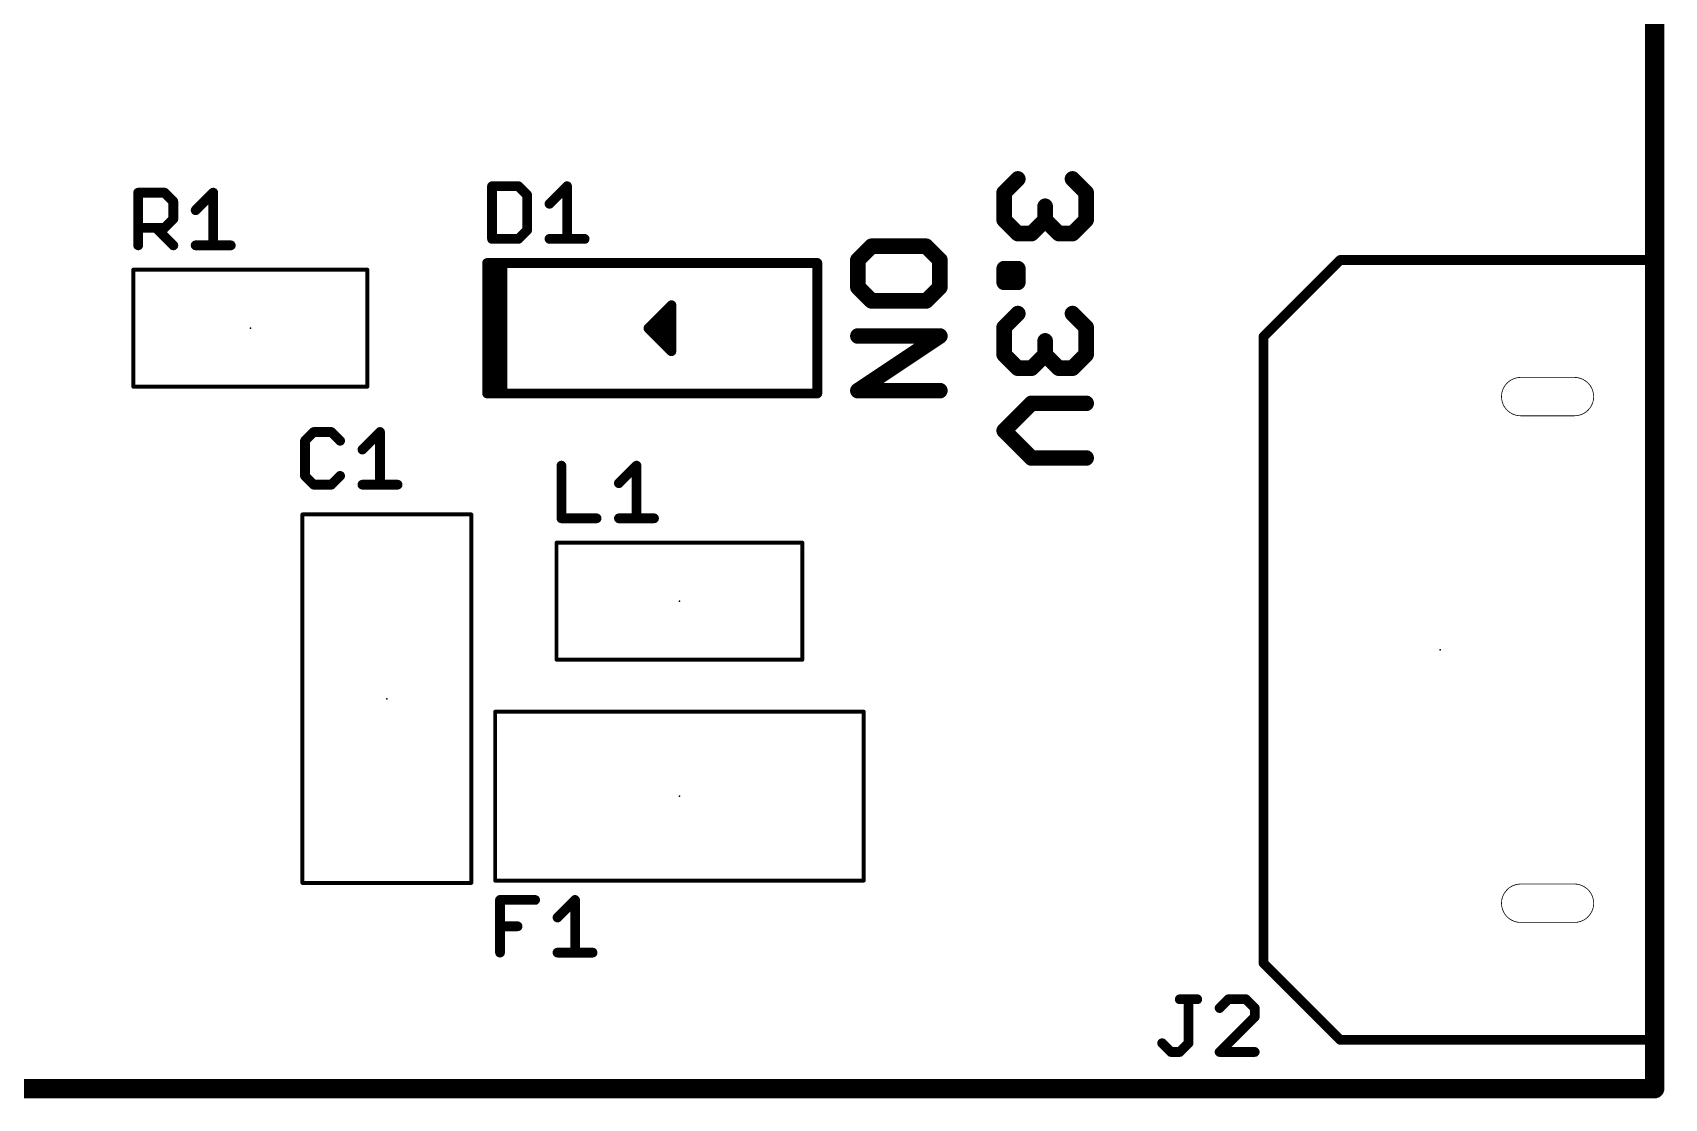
# Model space of a CAD drawing. Extents: x -0.1 to 39.8, y -0.1 to 33.9.
# Drawn here: x 18.5 to 39.75, y -0.13 to 13.76 of the extents above; entities that cross this region are included whole.
import ezdxf

# ---------------------------------------------------------------- set-up
doc = ezdxf.new("R2010")
doc.units = 0
for name, color, linetype in [('20', 7, 'CONTINUOUS'), ('21', 253, 'CONTINUOUS'), ('23', 7, 'CONTINUOUS'), ('25', 253, 'CONTINUOUS')]:
    doc.layers.add(name, color=color, linetype=linetype)

msp = doc.modelspace()

# ---------------------------------------------------------------- linework, layer by layer
at = {"layer": '20'}
for points, const_width in [([(39.624, 33.782), (39.624, 0)], 0.254), ([(38.58, 9.265), (37.88, 9.265)], 0.01), ([(37.88, 8.765), (38.58, 8.765)], 0.01), ([(38.58, 2.665), (37.88, 2.665)], 0.01), ([(37.88, 2.165), (38.58, 2.165)], 0.01), ([(39.624, 0), (0, 0)], 0.254)]:
    msp.add_lwpolyline(points, dxfattribs=dict(at, const_width=const_width))
for points, const_width in [([(37.88, 9.265, 0.4142), (37.63, 9.015)], 0.01), ([(37.88, 9.2675, 1), (37.88, 9.2625)], 0.005), ([(37.88, 9.2625, 1), (37.88, 9.2675)], 0.005), ([(38.83, 9.015, 0.4142), (38.58, 9.265)], 0.01), ([(38.58, 9.2675, 1), (38.58, 9.2625)], 0.005), ([(38.58, 9.2625, 1), (38.58, 9.2675)], 0.005), ([(37.63, 9.015, 0.4142), (37.88, 8.765)], 0.01), ([(37.6325, 9.015, 1), (37.6275, 9.015)], 0.005), ([(37.6275, 9.015, 1), (37.6325, 9.015)], 0.005), ([(38.58, 8.765, 0.4142), (38.83, 9.015)], 0.01), ([(38.8325, 9.015, 1), (38.8275, 9.015)], 0.005), ([(38.8275, 9.015, 1), (38.8325, 9.015)], 0.005), ([(37.88, 8.7675, 1), (37.88, 8.7625)], 0.005), ([(37.88, 8.7625, 1), (37.88, 8.7675)], 0.005), ([(38.58, 8.7675, 1), (38.58, 8.7625)], 0.005), ([(38.58, 8.7625, 1), (38.58, 8.7675)], 0.005), ([(37.88, 2.665, 0.4142), (37.63, 2.415)], 0.01), ([(37.88, 2.6675, 1), (37.88, 2.6625)], 0.005), ([(37.88, 2.6625, 1), (37.88, 2.6675)], 0.005), ([(38.83, 2.415, 0.4142), (38.58, 2.665)], 0.01), ([(38.58, 2.6675, 1), (38.58, 2.6625)], 0.005), ([(38.58, 2.6625, 1), (38.58, 2.6675)], 0.005), ([(37.63, 2.415, 0.4142), (37.88, 2.165)], 0.01), ([(37.6325, 2.415, 1), (37.6275, 2.415)], 0.005), ([(37.6275, 2.415, 1), (37.6325, 2.415)], 0.005), ([(38.58, 2.165, 0.4142), (38.83, 2.415)], 0.01), ([(38.8325, 2.415, 1), (38.8275, 2.415)], 0.005), ([(38.8275, 2.415, 1), (38.8325, 2.415)], 0.005), ([(37.88, 2.1675, 1), (37.88, 2.1625)], 0.005), ([(37.88, 2.1625, 1), (37.88, 2.1675)], 0.005), ([(38.58, 2.1675, 1), (38.58, 2.1625)], 0.005), ([(38.58, 2.1625, 1), (38.58, 2.1675)], 0.005), ([(39.5605, 0, 1), (39.6875, 0)], 0.127), ([(39.624, -0.0635, 1), (39.624, 0.0635)], 0.127)]:
    msp.add_lwpolyline(points, format="xyb", dxfattribs=dict(at, const_width=const_width))
at = {"layer": '21'}
for points, const_width in [([(31.1531, 11.6729), (31.3311, 11.8508)], 0.2032), ([(32.0429, 11.8508), (32.2208, 11.6729)], 0.2032), ([(31.1531, 11.317), (31.1531, 11.6729)], 0.2032), ([(32.2208, 11.6729), (32.2208, 11.317)], 0.2032), ([(31.687, 11.317), (31.687, 11.4949)], 0.2032), ([(31.3311, 11.139), (31.1531, 11.317)], 0.2032), ([(31.687, 11.317), (31.509, 11.139)], 0.2032), ([(31.8649, 11.139), (31.687, 11.317)], 0.2032), ([(32.2208, 11.317), (32.0429, 11.139)], 0.2032), ([(29.4261, 10.9738), (29.2481, 10.7958)], 0.2032), ([(30.1379, 10.9738), (29.4261, 10.9738)], 0.2032), ([(30.3158, 10.7958), (30.1379, 10.9738)], 0.2032), ([(31.509, 11.139), (31.3311, 11.139)], 0.2032), ([(32.0429, 11.139), (31.8649, 11.139)], 0.2032), ([(29.2481, 10.7958), (29.2481, 10.4399)], 0.2032), ([(30.3158, 10.4399), (30.3158, 10.7958)], 0.2032), ([(34.53, 9.795), (35.53, 10.795)], 0.127), ([(35.53, 10.795), (39.685, 10.795)], 0.127), ([(39.685, 0.635), (39.685, 10.795)], 0.127), ([(19.812, 9.144), (19.812, 10.668)], 0.0508), ([(19.812, 10.668), (22.86, 10.668)], 0.0508), ([(22.86, 10.668), (22.86, 9.144)], 0.0508), ([(24.62, 10.756), (24.42, 10.756)], 0.127), ([(24.42, 10.756), (24.42, 9.056)], 0.127), ([(24.42, 10.668), (24.62, 10.668)], 0.127), ([(24.62, 9.056), (24.62, 10.756)], 0.127), ([(24.62, 10.756), (24.62, 9.056)], 0.127), ([(28.72, 10.756), (24.62, 10.756)], 0.127), ([(28.72, 9.056), (28.72, 10.756)], 0.127), ([(31.1531, 10.6814), (31.3311, 10.6814)], 0.2032), ([(31.1531, 10.5035), (31.1531, 10.6814)], 0.2032), ([(31.3311, 10.6814), (31.3311, 10.5035)], 0.2032), ([(24.42, 10.541), (24.62, 10.541)], 0.127), ([(24.42, 10.414), (24.62, 10.414)], 0.127), ([(29.2481, 10.4399), (29.4261, 10.262)], 0.2032), ([(30.1379, 10.262), (30.3158, 10.4399)], 0.2032), ([(31.3311, 10.5035), (31.1531, 10.5035)], 0.2032), ([(24.42, 10.287), (24.62, 10.287)], 0.127), ([(24.42, 10.16), (24.62, 10.16)], 0.127), ([(26.52, 9.906), (26.82, 10.206)], 0.127), ([(26.774, 10.16), (26.82, 10.16)], 0.127), ([(26.82, 10.206), (26.82, 9.606)], 0.127), ([(29.4261, 10.262), (30.1379, 10.262)], 0.2032), ([(24.42, 10.033), (24.62, 10.033)], 0.127), ([(26.647, 10.033), (26.82, 10.033)], 0.127), ([(31.1531, 9.9188), (31.3311, 10.0968)], 0.2032), ([(31.1531, 9.5629), (31.1531, 9.9188)], 0.2032), ([(32.0429, 10.0968), (32.2208, 9.9188)], 0.2032), ([(32.2208, 9.9188), (32.2208, 9.5629)], 0.2032), ([(24.42, 9.906), (24.62, 9.906)], 0.127), ([(24.42, 9.779), (24.62, 9.779)], 0.127), ([(26.82, 9.606), (26.52, 9.906)], 0.127), ([(26.52, 9.906), (26.82, 9.906)], 0.127), ([(26.647, 9.779), (26.82, 9.779)], 0.127), ([(29.2481, 9.8044), (30.3158, 9.8044)], 0.2032), ([(30.3158, 9.8044), (29.2481, 9.0926)], 0.2032), ([(31.687, 9.5629), (31.687, 9.7409)], 0.2032), ([(34.53, 1.635), (34.53, 9.795)], 0.127), ([(24.42, 9.652), (24.62, 9.652)], 0.127), ([(24.42, 9.525), (24.62, 9.525)], 0.127), ([(26.774, 9.652), (26.82, 9.652)], 0.127), ([(31.3311, 9.3849), (31.1531, 9.5629)], 0.2032), ([(31.687, 9.5629), (31.509, 9.3849)], 0.2032), ([(31.8649, 9.3849), (31.687, 9.5629)], 0.2032), ([(32.2208, 9.5629), (32.0429, 9.3849)], 0.2032), ([(24.42, 9.398), (24.62, 9.398)], 0.127), ([(31.509, 9.3849), (31.3311, 9.3849)], 0.2032), ([(32.0429, 9.3849), (31.8649, 9.3849)], 0.2032), ([(22.86, 9.144), (19.812, 9.144)], 0.0508), ([(24.42, 9.271), (24.62, 9.271)], 0.127), ([(24.42, 9.144), (24.62, 9.144)], 0.127), ([(29.2481, 9.0926), (30.3158, 9.0926)], 0.2032), ([(24.42, 9.056), (24.62, 9.056)], 0.127), ([(24.62, 9.056), (28.72, 9.056)], 0.127), ([(31.509, 8.9274), (31.1531, 8.5715)], 0.2032), ([(32.2208, 8.9274), (31.509, 8.9274)], 0.2032), ([(31.1531, 8.5715), (31.509, 8.2156)], 0.2032), ([(31.509, 8.2156), (32.2208, 8.2156)], 0.2032), ([(22.014, 2.68), (22.014, 7.48)], 0.0508), ([(22.014, 7.48), (24.214, 7.48)], 0.0508), ([(24.214, 7.48), (24.214, 2.68)], 0.0508), ([(25.3238, 5.588), (25.3238, 7.112)], 0.0508), ([(25.3238, 7.112), (28.5242, 7.112)], 0.0508), ([(28.5242, 7.112), (28.5242, 5.588)], 0.0508), ([(28.5242, 5.588), (25.3238, 5.588)], 0.0508), ([(24.524, 4.91), (29.324, 4.91)], 0.0508), ([(24.524, 2.71), (24.524, 4.91)], 0.0508), ([(29.324, 4.91), (29.324, 2.71)], 0.0508), ([(24.214, 2.68), (22.014, 2.68)], 0.0508), ([(29.324, 2.71), (24.524, 2.71)], 0.0508), ([(35.53, 0.635), (34.53, 1.635)], 0.127), ([(39.685, 0.635), (35.53, 0.635)], 0.127)]:
    msp.add_lwpolyline(points, dxfattribs=dict(at, const_width=const_width))
for points, const_width in [([(31.367, 11.8149, 1), (31.2951, 11.8868)], 0.1016), ([(32.0788, 11.8868, 1), (32.0069, 11.8149)], 0.1016), ([(31.2039, 11.6729, 1), (31.1023, 11.6729)], 0.1016), ([(31.1172, 11.7088, 1), (31.189, 11.637)], 0.1016), ([(32.2716, 11.6729, 1), (32.17, 11.6729)], 0.1016), ([(32.1849, 11.637, 1), (32.2567, 11.7088)], 0.1016), ([(31.7378, 11.4949, 1), (31.6362, 11.4949)], 0.1016), ([(31.189, 11.3529, 1), (31.1172, 11.2811)], 0.1016), ([(31.1023, 11.317, 1), (31.2039, 11.317)], 0.1016), ([(31.7229, 11.3529, 1), (31.651, 11.2811)], 0.1016), ([(31.6362, 11.317, 1), (31.7378, 11.317)], 0.1016), ([(31.7229, 11.2811, 1), (31.651, 11.3529)], 0.1016), ([(32.17, 11.317, 1), (32.2716, 11.317)], 0.1016), ([(32.2567, 11.2811, 1), (32.1849, 11.3529)], 0.1016), ([(29.4261, 11.0246, 1), (29.4261, 10.923)], 0.1016), ([(29.462, 10.9379, 1), (29.3901, 11.0097)], 0.1016), ([(30.1738, 11.0097, 1), (30.1019, 10.9379)], 0.1016), ([(30.1379, 10.923, 1), (30.1379, 11.0246)], 0.1016), ([(31.3311, 11.1898, 1), (31.3311, 11.0882)], 0.1016), ([(31.2951, 11.1031, 1), (31.367, 11.175)], 0.1016), ([(31.4731, 11.175, 1), (31.5449, 11.1031)], 0.1016), ([(31.509, 11.0882, 1), (31.509, 11.1898)], 0.1016), ([(31.8649, 11.1898, 1), (31.8649, 11.0882)], 0.1016), ([(31.829, 11.1031, 1), (31.9008, 11.175)], 0.1016), ([(32.0069, 11.175, 1), (32.0788, 11.1031)], 0.1016), ([(32.0429, 11.0882, 1), (32.0429, 11.1898)], 0.1016), ([(29.2989, 10.7958, 1), (29.1973, 10.7958)], 0.1016), ([(29.2122, 10.8318, 1), (29.284, 10.7599)], 0.1016), ([(30.3666, 10.7958, 1), (30.265, 10.7958)], 0.1016), ([(30.2799, 10.7599, 1), (30.3517, 10.8318)], 0.1016), ([(35.53, 10.8268, 1), (35.53, 10.7632)], 0.0635), ([(35.5525, 10.7725, 1), (35.5075, 10.8175)], 0.0635), ([(39.7168, 10.795, 1), (39.6532, 10.795)], 0.0635), ([(39.685, 10.7632, 1), (39.685, 10.8268)], 0.0635), ([(19.8247, 10.668, 1), (19.7993, 10.668)], 0.0254), ([(19.812, 10.6807, 1), (19.812, 10.6553)], 0.0254), ([(22.8727, 10.668, 1), (22.8473, 10.668)], 0.0254), ([(22.86, 10.6553, 1), (22.86, 10.6807)], 0.0254), ([(24.42, 10.7878, 1), (24.42, 10.7242)], 0.0635), ([(24.42, 10.6998, 1), (24.42, 10.6363)], 0.0635), ([(24.4518, 10.756, 1), (24.3883, 10.756)], 0.0635), ([(24.62, 10.7878, 1), (24.62, 10.7242)], 0.0635), ([(24.6517, 10.756, 1), (24.5883, 10.756)], 0.0635), ([(24.6517, 10.756, 1), (24.5883, 10.756)], 0.0635), ([(24.62, 10.7242, 1), (24.62, 10.7878)], 0.0635), ([(24.62, 10.6363, 1), (24.62, 10.6998)], 0.0635), ([(28.7518, 10.756, 1), (28.6883, 10.756)], 0.0635), ([(28.72, 10.7242, 1), (28.72, 10.7878)], 0.0635), ([(31.1531, 10.7323, 1), (31.1531, 10.6306)], 0.1016), ([(31.2039, 10.6814, 1), (31.1023, 10.6814)], 0.1016), ([(31.3819, 10.6814, 1), (31.2803, 10.6814)], 0.1016), ([(31.3311, 10.6306, 1), (31.3311, 10.7323)], 0.1016), ([(24.42, 10.5728, 1), (24.42, 10.5092)], 0.0635), ([(24.42, 10.4458, 1), (24.42, 10.3822)], 0.0635), ([(24.62, 10.5092, 1), (24.62, 10.5728)], 0.0635), ([(24.62, 10.3822, 1), (24.62, 10.4458)], 0.0635), ([(29.284, 10.4759, 1), (29.2122, 10.404)], 0.1016), ([(29.1973, 10.4399, 1), (29.2989, 10.4399)], 0.1016), ([(30.265, 10.4399, 1), (30.3666, 10.4399)], 0.1016), ([(30.3517, 10.404, 1), (30.2799, 10.4759)], 0.1016), ([(31.1531, 10.5543, 1), (31.1531, 10.4527)], 0.1016), ([(31.1023, 10.5035, 1), (31.2039, 10.5035)], 0.1016), ([(31.2803, 10.5035, 1), (31.3819, 10.5035)], 0.1016), ([(31.3311, 10.4527, 1), (31.3311, 10.5543)], 0.1016), ([(24.42, 10.3188, 1), (24.42, 10.2553)], 0.0635), ([(24.42, 10.1918, 1), (24.42, 10.1282)], 0.0635), ([(24.62, 10.2553, 1), (24.62, 10.3188)], 0.0635), ([(24.62, 10.1282, 1), (24.62, 10.1918)], 0.0635), ([(26.774, 10.1918, 1), (26.774, 10.1282)], 0.0635), ([(26.8517, 10.206, 1), (26.7883, 10.206)], 0.0635), ([(26.8425, 10.1835, 1), (26.7975, 10.2285)], 0.0635), ([(26.82, 10.1282, 1), (26.82, 10.1918)], 0.0635), ([(29.4261, 10.3128, 1), (29.4261, 10.2112)], 0.1016), ([(29.3901, 10.2261, 1), (29.462, 10.2979)], 0.1016), ([(30.1019, 10.2979, 1), (30.1738, 10.2261)], 0.1016), ([(30.1379, 10.2112, 1), (30.1379, 10.3128)], 0.1016), ([(24.42, 10.0648, 1), (24.42, 10.0013)], 0.0635), ([(24.62, 10.0013, 1), (24.62, 10.0648)], 0.0635), ([(26.647, 10.0648, 1), (26.647, 10.0013)], 0.0635), ([(26.82, 10.0013, 1), (26.82, 10.0648)], 0.0635), ([(31.2039, 9.9188, 1), (31.1023, 9.9188)], 0.1016), ([(31.1172, 9.9547, 1), (31.189, 9.8829)], 0.1016), ([(31.367, 10.0608, 1), (31.2951, 10.1327)], 0.1016), ([(32.0788, 10.1327, 1), (32.0069, 10.0608)], 0.1016), ([(32.2716, 9.9188, 1), (32.17, 9.9188)], 0.1016), ([(32.1849, 9.8829, 1), (32.2567, 9.9547)], 0.1016), ([(24.42, 9.9378, 1), (24.42, 9.8742)], 0.0635), ([(24.42, 9.8108, 1), (24.42, 9.7472)], 0.0635), ([(24.62, 9.8742, 1), (24.62, 9.9378)], 0.0635), ([(24.62, 9.7472, 1), (24.62, 9.8108)], 0.0635), ([(26.5425, 9.9285, 1), (26.4975, 9.8835)], 0.0635), ([(26.4975, 9.9285, 1), (26.5425, 9.8835)], 0.0635), ([(26.52, 9.9378, 1), (26.52, 9.8742)], 0.0635), ([(26.647, 9.8108, 1), (26.647, 9.7472)], 0.0635), ([(26.82, 9.8742, 1), (26.82, 9.9378)], 0.0635), ([(26.82, 9.7472, 1), (26.82, 9.8108)], 0.0635), ([(29.2481, 9.8552, 1), (29.2481, 9.7536)], 0.1016), ([(30.344, 9.7621, 1), (30.2876, 9.8467)], 0.1016), ([(30.3158, 9.7536, 1), (30.3158, 9.8552)], 0.1016), ([(31.7378, 9.7409, 1), (31.6362, 9.7409)], 0.1016), ([(34.5618, 9.795, 1), (34.4982, 9.795)], 0.0635), ([(34.5075, 9.8175, 1), (34.5525, 9.7725)], 0.0635), ([(24.42, 9.6838, 1), (24.42, 9.6203)], 0.0635), ([(24.42, 9.5568, 1), (24.42, 9.4932)], 0.0635), ([(24.62, 9.6203, 1), (24.62, 9.6838)], 0.0635), ([(24.62, 9.4932, 1), (24.62, 9.5568)], 0.0635), ([(26.774, 9.6838, 1), (26.774, 9.6203)], 0.0635), ([(26.7883, 9.606, 1), (26.8517, 9.606)], 0.0635), ([(26.7975, 9.5835, 1), (26.8425, 9.6285)], 0.0635), ([(26.82, 9.6203, 1), (26.82, 9.6838)], 0.0635), ([(31.189, 9.5988, 1), (31.1172, 9.527)], 0.1016), ([(31.1023, 9.5629, 1), (31.2039, 9.5629)], 0.1016), ([(31.7229, 9.5988, 1), (31.651, 9.527)], 0.1016), ([(31.6362, 9.5629, 1), (31.7378, 9.5629)], 0.1016), ([(31.7229, 9.527, 1), (31.651, 9.5988)], 0.1016), ([(32.17, 9.5629, 1), (32.2716, 9.5629)], 0.1016), ([(32.2567, 9.527, 1), (32.1849, 9.5988)], 0.1016), ([(24.42, 9.4298, 1), (24.42, 9.3662)], 0.0635), ([(24.62, 9.3662, 1), (24.62, 9.4298)], 0.0635), ([(31.3311, 9.4357, 1), (31.3311, 9.3341)], 0.1016), ([(31.2951, 9.349, 1), (31.367, 9.4209)], 0.1016), ([(31.4731, 9.4209, 1), (31.5449, 9.349)], 0.1016), ([(31.509, 9.3341, 1), (31.509, 9.4357)], 0.1016), ([(31.8649, 9.4357, 1), (31.8649, 9.3341)], 0.1016), ([(31.829, 9.349, 1), (31.9008, 9.4209)], 0.1016), ([(32.0069, 9.4209, 1), (32.0788, 9.349)], 0.1016), ([(32.0429, 9.3341, 1), (32.0429, 9.4357)], 0.1016), ([(19.812, 9.1567, 1), (19.812, 9.1313)], 0.0254), ([(19.7993, 9.144, 1), (19.8247, 9.144)], 0.0254), ([(22.8473, 9.144, 1), (22.8727, 9.144)], 0.0254), ([(22.86, 9.1313, 1), (22.86, 9.1567)], 0.0254), ([(24.42, 9.3028, 1), (24.42, 9.2393)], 0.0635), ([(24.42, 9.1758, 1), (24.42, 9.1122)], 0.0635), ([(24.62, 9.2393, 1), (24.62, 9.3028)], 0.0635), ([(24.62, 9.1122, 1), (24.62, 9.1758)], 0.0635), ([(29.2481, 9.1434, 1), (29.2481, 9.0418)], 0.1016), ([(29.2199, 9.1349, 1), (29.2763, 9.0503)], 0.1016), ([(30.3158, 9.0418, 1), (30.3158, 9.1434)], 0.1016), ([(24.42, 9.0878, 1), (24.42, 9.0243)], 0.0635), ([(24.3883, 9.056, 1), (24.4518, 9.056)], 0.0635), ([(24.62, 9.0878, 1), (24.62, 9.0243)], 0.0635), ([(24.5883, 9.056, 1), (24.6517, 9.056)], 0.0635), ([(24.5883, 9.056, 1), (24.6517, 9.056)], 0.0635), ([(24.62, 9.0243, 1), (24.62, 9.0878)], 0.0635), ([(28.6883, 9.056, 1), (28.7518, 9.056)], 0.0635), ([(28.72, 9.0243, 1), (28.72, 9.0878)], 0.0635), ([(31.509, 8.9782, 1), (31.509, 8.8766)], 0.1016), ([(31.5449, 8.8914, 1), (31.4731, 8.9633)], 0.1016), ([(32.2208, 8.8766, 1), (32.2208, 8.9782)], 0.1016), ([(31.189, 8.6074, 1), (31.1172, 8.5355)], 0.1016), ([(31.1172, 8.6074, 1), (31.189, 8.5355)], 0.1016), ([(31.509, 8.2664, 1), (31.509, 8.1647)], 0.1016), ([(31.4731, 8.1796, 1), (31.5449, 8.2515)], 0.1016), ([(32.2208, 8.1647, 1), (32.2208, 8.2664)], 0.1016), ([(22.0267, 7.48, 1), (22.0013, 7.48)], 0.0254), ([(22.014, 7.4927, 1), (22.014, 7.4673)], 0.0254), ([(24.2267, 7.48, 1), (24.2013, 7.48)], 0.0254), ([(24.214, 7.4673, 1), (24.214, 7.4927)], 0.0254), ([(25.3365, 7.112, 1), (25.3111, 7.112)], 0.0254), ([(25.3238, 7.1247, 1), (25.3238, 7.0993)], 0.0254), ([(28.5369, 7.112, 1), (28.5115, 7.112)], 0.0254), ([(28.5242, 7.0993, 1), (28.5242, 7.1247)], 0.0254), ([(25.3238, 5.6007, 1), (25.3238, 5.5753)], 0.0254), ([(25.3111, 5.588, 1), (25.3365, 5.588)], 0.0254), ([(28.5115, 5.588, 1), (28.5369, 5.588)], 0.0254), ([(28.5242, 5.5753, 1), (28.5242, 5.6007)], 0.0254), ([(24.524, 4.9227, 1), (24.524, 4.8973)], 0.0254), ([(24.5367, 4.91, 1), (24.5113, 4.91)], 0.0254), ([(29.3367, 4.91, 1), (29.3113, 4.91)], 0.0254), ([(29.324, 4.8973, 1), (29.324, 4.9227)], 0.0254), ([(22.014, 2.6927, 1), (22.014, 2.6673)], 0.0254), ([(22.0013, 2.68, 1), (22.0267, 2.68)], 0.0254), ([(24.2013, 2.68, 1), (24.2267, 2.68)], 0.0254), ([(24.214, 2.6673, 1), (24.214, 2.6927)], 0.0254), ([(24.524, 2.7227, 1), (24.524, 2.6973)], 0.0254), ([(24.5113, 2.71, 1), (24.5367, 2.71)], 0.0254), ([(29.3113, 2.71, 1), (29.3367, 2.71)], 0.0254), ([(29.324, 2.6973, 1), (29.324, 2.7227)], 0.0254), ([(34.5525, 1.6575, 1), (34.5075, 1.6125)], 0.0635), ([(34.4982, 1.635, 1), (34.5618, 1.635)], 0.0635), ([(35.53, 0.6667, 1), (35.53, 0.6033)], 0.0635), ([(35.5075, 0.6125, 1), (35.5525, 0.6575)], 0.0635), ([(39.6532, 0.635, 1), (39.7168, 0.635)], 0.0635), ([(39.685, 0.6033, 1), (39.685, 0.6667)], 0.0635)]:
    msp.add_lwpolyline(points, format="xyb", dxfattribs=dict(at, const_width=const_width))
at = {"layer": '23'}
for p in [(21.336, 9.906), (26.67, 9.906), (26.924, 6.35), (36.83, 5.715), (23.114, 5.08), (26.924, 3.81)]:
    msp.add_point(p, dxfattribs=at)
at = {"layer": '25', "const_width": 0.127}
for points in [[(19.8755, 10.9855), (19.8755, 11.6719)], [(19.8755, 11.6719), (20.2187, 11.6719)], [(20.2187, 11.6719), (20.3331, 11.5575)], [(20.6239, 11.4431), (20.8527, 11.6719)], [(20.8527, 11.6719), (20.8527, 10.9855)], [(24.4835, 11.7559), (24.4835, 11.0695)], [(24.8267, 11.7559), (24.4835, 11.7559)], [(24.9411, 11.6415), (24.8267, 11.7559)], [(24.9411, 11.1839), (24.9411, 11.6415)], [(25.2319, 11.5271), (25.4607, 11.7559)], [(25.4607, 11.7559), (25.4607, 11.0695)], [(20.3331, 11.5575), (20.3331, 11.3287)], [(20.2187, 11.2143), (19.8755, 11.2143)], [(20.1043, 11.2143), (20.3331, 10.9855)], [(20.3331, 11.3287), (20.2187, 11.2143)], [(24.4835, 11.0695), (24.8267, 11.0695)], [(24.8267, 11.0695), (24.9411, 11.1839)], [(25.2319, 11.0695), (25.6895, 11.0695)], [(20.6239, 10.9855), (21.0815, 10.9855)], [(22.1619, 8.5539), (22.0475, 8.4395)], [(22.0475, 8.4395), (22.0475, 7.9819)], [(22.3907, 8.5539), (22.1619, 8.5539)], [(22.5051, 8.4395), (22.3907, 8.5539)], [(22.7959, 8.3251), (23.0247, 8.5539)], [(23.0247, 8.5539), (23.0247, 7.8675)], [(25.3873, 8.1159), (25.3873, 7.4295)], [(26.1357, 7.8871), (26.3645, 8.1159)], [(26.3645, 8.1159), (26.3645, 7.4295)], [(22.0475, 7.9819), (22.1619, 7.8675)], [(22.1619, 7.8675), (22.3907, 7.8675)], [(22.3907, 7.8675), (22.5051, 7.9819)], [(22.7959, 7.8675), (23.2535, 7.8675)], [(25.3873, 7.4295), (25.8449, 7.4295)], [(26.1357, 7.4295), (26.5933, 7.4295)], [(24.5875, 1.7715), (24.5875, 2.4579)], [(24.5875, 2.4579), (25.0451, 2.4579)], [(25.3359, 2.2291), (25.5647, 2.4579)], [(25.5647, 2.4579), (25.5647, 1.7715)], [(24.5875, 2.1147), (24.8163, 2.1147)], [(25.3359, 1.7715), (25.7935, 1.7715)], [(33.4393, 1.1639), (33.6681, 1.1639)], [(33.5537, 0.5919), (33.5537, 1.1639)], [(34.0733, 1.1639), (33.9589, 1.0495)], [(34.3021, 1.1639), (34.0733, 1.1639)], [(34.4165, 1.0495), (34.3021, 1.1639)], [(34.4165, 0.9351), (34.4165, 1.0495)], [(33.9589, 0.4775), (34.4165, 0.9351)], [(33.2105, 0.5919), (33.3249, 0.4775)], [(33.4393, 0.4775), (33.5537, 0.5919)], [(33.3249, 0.4775), (33.4393, 0.4775)], [(34.4165, 0.4775), (33.9589, 0.4775)]]:
    msp.add_lwpolyline(points, dxfattribs=at)
at = {"layer": '25', "const_width": 0.0635}
for points in [[(19.8755, 11.7036, 1), (19.8755, 11.6401)], [(19.9073, 11.6719, 1), (19.8438, 11.6719)], [(20.2411, 11.6943, 1), (20.1962, 11.6494)], [(20.2187, 11.6401, 1), (20.2187, 11.7036)], [(20.8845, 11.6719, 1), (20.821, 11.6719)], [(20.8752, 11.6494, 1), (20.8303, 11.6943)], [(24.5153, 11.7559, 1), (24.4518, 11.7559)], [(24.4835, 11.7876, 1), (24.4835, 11.7241)], [(24.8491, 11.7783, 1), (24.8042, 11.7334)], [(24.8267, 11.7241, 1), (24.8267, 11.7876)], [(24.9728, 11.6415, 1), (24.9093, 11.6415)], [(24.9186, 11.619, 1), (24.9635, 11.6639)], [(25.4925, 11.7559, 1), (25.429, 11.7559)], [(25.4832, 11.7334, 1), (25.4383, 11.7783)], [(20.3648, 11.5575, 1), (20.3013, 11.5575)], [(20.3106, 11.535, 1), (20.3555, 11.5799)], [(20.6015, 11.4655, 1), (20.6464, 11.4206)], [(25.2095, 11.5495, 1), (25.2544, 11.5046)], [(19.8755, 11.246, 1), (19.8755, 11.1825)], [(20.1267, 11.2367, 1), (20.0818, 11.1918)], [(20.1962, 11.2367, 1), (20.2411, 11.1918)], [(20.2187, 11.1825, 1), (20.2187, 11.246)], [(20.3013, 11.3287, 1), (20.3648, 11.3287)], [(20.3555, 11.3062, 1), (20.3106, 11.3511)], [(24.4835, 11.1013, 1), (24.4835, 11.0377)], [(24.4518, 11.0695, 1), (24.5153, 11.0695)], [(24.8042, 11.092, 1), (24.8491, 11.047)], [(24.8267, 11.0377, 1), (24.8267, 11.1013)], [(24.9093, 11.1839, 1), (24.9728, 11.1839)], [(24.9635, 11.1614, 1), (24.9186, 11.2063)], [(25.2319, 11.1013, 1), (25.2319, 11.0377)], [(25.429, 11.0695, 1), (25.4925, 11.0695)], [(25.6895, 11.0377, 1), (25.6895, 11.1013)], [(19.8438, 10.9855, 1), (19.9073, 10.9855)], [(20.3106, 10.963, 1), (20.3555, 11.008)], [(20.6239, 11.0173, 1), (20.6239, 10.9537)], [(20.821, 10.9855, 1), (20.8845, 10.9855)], [(21.0815, 10.9537, 1), (21.0815, 11.0173)], [(22.0792, 8.4395, 1), (22.0158, 8.4395)], [(22.1619, 8.5856, 1), (22.1619, 8.5221)], [(22.1843, 8.5314, 1), (22.1394, 8.5763)], [(22.4131, 8.5763, 1), (22.3682, 8.5314)], [(22.3907, 8.5221, 1), (22.3907, 8.5856)], [(23.0565, 8.5539, 1), (22.993, 8.5539)], [(23.0472, 8.5314, 1), (23.0023, 8.5763)], [(22.025, 8.4619, 1), (22.07, 8.417)], [(22.4826, 8.417, 1), (22.5275, 8.4619)], [(22.7735, 8.3475, 1), (22.8184, 8.3026)], [(25.419, 8.1159, 1), (25.3556, 8.1159)], [(26.3963, 8.1159, 1), (26.3328, 8.1159)], [(26.387, 8.0934, 1), (26.3421, 8.1383)], [(22.07, 8.0043, 1), (22.025, 7.9594)], [(22.0158, 7.9819, 1), (22.0792, 7.9819)], [(22.1619, 7.8993, 1), (22.1619, 7.8358)], [(22.1394, 7.845, 1), (22.1843, 7.89)], [(22.3682, 7.89, 1), (22.4131, 7.845)], [(22.3907, 7.8358, 1), (22.3907, 7.8993)], [(22.5275, 7.9594, 1), (22.4826, 8.0043)], [(22.7959, 7.8993, 1), (22.7959, 7.8358)], [(22.993, 7.8675, 1), (23.0565, 7.8675)], [(23.2535, 7.8358, 1), (23.2535, 7.8993)], [(26.1133, 7.9095, 1), (26.1582, 7.8646)], [(25.3873, 7.4612, 1), (25.3873, 7.3978)], [(25.3556, 7.4295, 1), (25.419, 7.4295)], [(25.8449, 7.3978, 1), (25.8449, 7.4612)], [(26.1357, 7.4612, 1), (26.1357, 7.3978)], [(26.3328, 7.4295, 1), (26.3963, 7.4295)], [(26.5933, 7.3978, 1), (26.5933, 7.4612)], [(24.5875, 2.4896, 1), (24.5875, 2.4261)], [(24.6193, 2.4579, 1), (24.5558, 2.4579)], [(25.0451, 2.4261, 1), (25.0451, 2.4896)], [(25.5965, 2.4579, 1), (25.533, 2.4579)], [(25.5872, 2.4354, 1), (25.5423, 2.4803)], [(24.5875, 2.1464, 1), (24.5875, 2.0829)], [(24.8163, 2.0829, 1), (24.8163, 2.1464)], [(25.3135, 2.2515, 1), (25.3584, 2.2066)], [(24.5558, 1.7715, 1), (24.6193, 1.7715)], [(25.3359, 1.8033, 1), (25.3359, 1.7398)], [(25.533, 1.7715, 1), (25.5965, 1.7715)], [(25.7935, 1.7398, 1), (25.7935, 1.8033)], [(33.4393, 1.1956, 1), (33.4393, 1.1321)], [(33.5854, 1.1639, 1), (33.5219, 1.1639)], [(33.6681, 1.1321, 1), (33.6681, 1.1956)], [(33.9365, 1.0719, 1), (33.9814, 1.027)], [(34.0733, 1.1956, 1), (34.0733, 1.1321)], [(34.0958, 1.1414, 1), (34.0509, 1.1863)], [(34.3246, 1.1863, 1), (34.2797, 1.1414)], [(34.3021, 1.1321, 1), (34.3021, 1.1956)], [(34.4483, 1.0495, 1), (34.3848, 1.0495)], [(34.3941, 1.027, 1), (34.439, 1.0719)], [(34.3848, 0.9351, 1), (34.4483, 0.9351)], [(34.439, 0.9126, 1), (34.3941, 0.9575)], [(33.233, 0.6143, 1), (33.188, 0.5694)], [(33.5761, 0.5694, 1), (33.5312, 0.6143)], [(33.3249, 0.5092, 1), (33.3249, 0.4458)], [(33.3024, 0.455, 1), (33.3473, 0.5)], [(33.4168, 0.5, 1), (33.4617, 0.455)], [(33.4393, 0.4458, 1), (33.4393, 0.5092)], [(33.5219, 0.5919, 1), (33.5854, 0.5919)], [(33.9589, 0.5092, 1), (33.9589, 0.4458)], [(33.9365, 0.5, 1), (33.9814, 0.455)], [(34.4165, 0.4458, 1), (34.4165, 0.5092)]]:
    msp.add_lwpolyline(points, format="xyb", dxfattribs=at)

doc.saveas('drawing.dxf')
